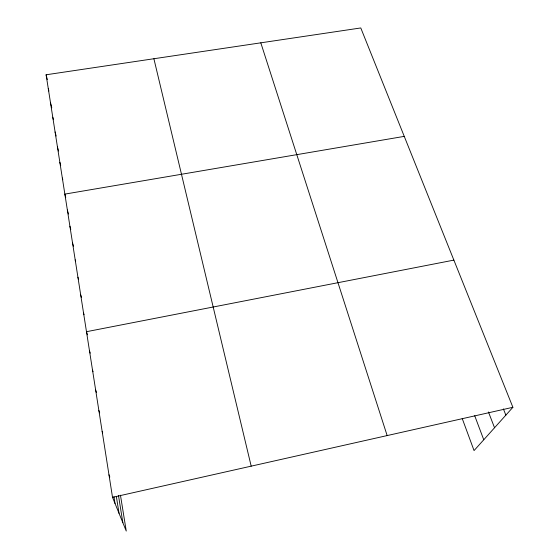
<?xml version="1.0" encoding="UTF-8"?>
<svg xmlns="http://www.w3.org/2000/svg" width="559" height="559" viewBox="0 0 559 559"><rect width="100%" height="100%" fill="white"/><g stroke="black" fill="none" stroke-linecap="round" stroke-linejoin="round"><path stroke-width="0.84" d="M120.458 495.197L126.257 531.05L112.52 497.335L46.104 74.78L360.779 27.95L512.896 407.301L474.053 450.582L462.223 418.509M112.52 497.335L512.896 407.301M453.873 260.11L86.484 331.697L87.442 334.827M404.255 136.375L64.858 194.113L65.745 197.404M503.386 408.902L505.853 415.148M108.977 474.808L109.837 477.023M488.454 411.983L494.54 427.761M474.696 415.714L483.759 439.772M102.157 431.408L102.688 432.918M98.866 410.502L99.684 412.884M95.659 390.091L96.414 392.369M260.808 42.826L387.156 435.58M92.528 370.163L93.039 371.749M89.468 350.703L90.244 353.176M83.564 313.124L84.053 314.738M80.713 294.97L81.446 297.472M77.918 277.222L78.609 279.598M75.192 259.865L75.654 261.486M72.523 242.886L73.453 246.219M69.917 226.276L70.783 229.435M67.359 210.023L68.457 214.055M62.335 178.069L62.783 179.746M59.869 162.369L60.707 165.548M57.451 147.003L58.499 151.035M55.089 131.952L56.145 136.047M52.77 117.215L53.405 119.703M50.506 102.779L51.777 107.824M48.277 88.636L48.878 91.033M46.104 74.78L47.305 79.623M153.893 58.737L251.187 466.157M118.48 495.498L122.847 522.686M116.335 496.343L119.046 513.351M113.959 496.72L115.028 503.498"/></g></svg>
